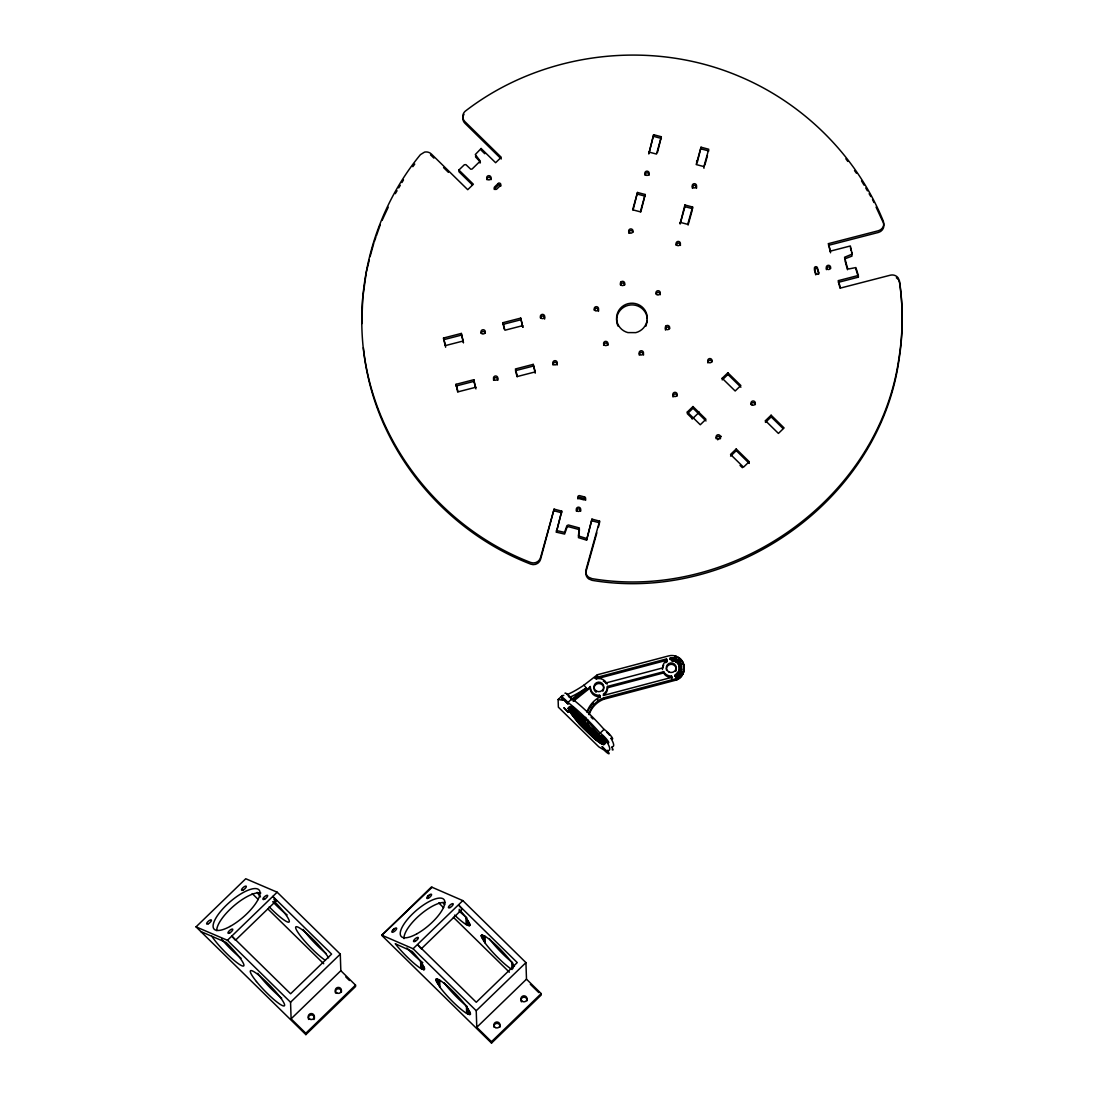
<?xml version="1.0" encoding="UTF-8"?>
<svg xmlns="http://www.w3.org/2000/svg" width="1098" height="1098" viewBox="0 0 1098 1098"><rect width="100%" height="100%" fill="white"/><g stroke="black" fill="none" stroke-linecap="round" stroke-linejoin="round"><path stroke-width="1.5" d="M589.104 714.729A24.911 24.266 -1.9 0 1 603.79 699.248L675.641 680.211C682.764 678.248 686.497 669.094 682.462 662.821L682.407 661.449C679.717 656.782 673.747 654.463 668.586 655.918L597.353 674.762L583.971 685.138A45.691 8.249 -39.2 0 1 567.09 694.567M361.777 323.704L362.738 297.97L366.252 272.455L369.312 259.814M590.271 686.401L590.299 688.144A8.606 8.372 -1.9 0 0 599.645 696.626L599.604 695.254A8.606 8.372 -1.9 0 1 590.257 686.772L573.197 699.989M563.699 699.673L567.954 703.983M568.023 703.887L563.837 699.536M606.151 739.997L601.828 735.66L606.082 740.066M681.542 670.302L681.323 666.335L679.456 662.794L675.339 659.898L670.782 659.322L670.741 657.949L677.123 659.418L681.268 664.949L680.554 671.784L675.49 676.327L675.16 675.146L679.346 670.48L679.593 665.731L677.15 661.614L674.103 659.802L670.549 659.349L670.741 657.949M588.885 713.947A24.911 24.266 -1.9 0 1 603.749 697.861L675.599 678.839C682.723 676.862 686.456 667.708 682.407 661.449M563.974 707.935L568.256 712.245M568.297 712.19L564.084 707.798M675.16 675.146L675.201 676.533L679.388 671.866L678.989 664.07M424.569 969.246L420.603 961.436A24.568 3.761 45.9 0 0 412.189 951.458L395.239 943.717A24.568 3.761 45.9 0 0 420.836 968.436L423.952 969.658L424.542 968.162M435.947 979.361L439.927 987.171A24.568 3.761 45.9 0 0 466.664 1013.413L470.411 1014.223L466.43 1006.399A24.568 3.761 45.9 0 0 439.694 980.171L436.579 978.949L435.988 980.445M454.586 915.087A24.568 3.761 45.9 0 0 466.183 924.543L469.93 925.353L465.95 917.544A24.568 3.761 45.9 0 0 459.156 909.322M514.44 966.46L511.792 962.507A24.568 3.761 45.9 0 0 485.055 936.278L481.308 935.469L485.275 943.278A24.568 3.761 45.9 0 0 510.899 968.807M480.389 162.353L480.032 163.094M647.271 321.179L645.871 326.202M844.636 258.936L851.993 256.081L851.636 252.224M428.728 895.556L427.753 896.49L428.44 895.803A3.074 1.057 -40.8 0 0 427.808 896.435M370.067 256.712L373.8 243.166M637.485 192.466L632.64 209.8L640.34 211.832L645.185 194.497L637.485 192.466L633.121 209.938M653.639 134.711L648.849 153.72L653.639 134.711L661.339 136.742L657.428 152.608M598.479 527.04L599.59 521.138L591.959 519.121L586.593 540.147L578.454 537.636L579.428 529.634L568.421 526.669L566.98 527.314L564.619 534.067L556.384 532.173L561.737 511.146L554.092 509.129L540.518 557.66A7.37 7.178 -1.9 0 1 530.65 562.451C441.327 528.193 373.649 443.221 363.356 347.709M554.092 509.129L540.573 559.349A7.37 7.178 -1.9 0 1 530.705 564.125C449.617 532.763 385.823 460.117 367.61 374.802C350.866 298.299 370.671 215.194 420.41 154.653L424.542 152.114A7.37 7.178 -1.9 0 1 431.404 154.049L467.734 189.693L473.362 184.244L458.882 170.039L464.33 164.755L465.909 164.631L470.74 169.243L472.126 169.01L480.224 161.077L475.31 154.53L481.116 148.505L495.61 162.724L501.237 157.275L464.907 121.631A7.37 7.178 -1.9 0 1 462.972 114.919L463.356 113.78A7.37 7.178 -1.9 0 1 465.607 110.912C542.508 51.73 650.977 38.403 740.079 76.695L740.34 76.791C804.367 104.008 857.126 156.589 883.314 221.178A7.37 7.178 -1.9 0 1 878.331 230.758L828.441 243.646L830.17 251.524M661.339 136.742L656.494 154.063L648.794 152.032M640.834 211.941L645.185 194.497M556.384 532.173L561.737 511.146M586.593 540.147L591.959 519.121M684.946 206.671L680.101 223.992L684.891 204.983L692.591 207.014L692.646 208.702L684.946 206.671L684.891 204.983M703.9 166.58L708.745 149.246L701.032 147.214L696.187 164.549L703.9 166.58L703.955 168.268M697.161 162.943L701.032 147.214M599.59 521.138L586.03 569.67A7.37 7.178 -1.9 0 0 588.652 577.246L592.042 578.646C731.707 602.033 879.086 499.741 898.946 358.099A270.232 263.3 -1.9 0 0 899.523 281.115L898.109 277.794A7.37 7.178 -1.9 0 0 890.354 275.186L840.45 288.074L838.433 280.608L858.32 275.474L855.891 267.569L848.727 268.955L847.436 268.077L844.582 257.248L852.172 254.105L850.346 245.966L830.459 251.113L830.513 252.787M596.845 532.846L586.085 571.358A7.37 7.178 -1.9 0 0 588.706 578.934L592.11 580.334C731.762 603.722 879.141 501.429 899.001 359.787A270.232 263.3 -1.9 0 0 899.578 282.804L898.672 280.251M692.591 207.014L687.746 224.349L680.046 222.318M692.193 210.336L688.075 225.035L688.144 223.457M704.834 165.112L707.469 155.655M680.774 671.331L680.815 672.703L681.323 671.29M393.77 929.375L393.537 929.567A3.074 1.057 -40.8 0 0 392.919 930.198L393.88 929.045A3.074 1.043 -40.9 0 0 392.823 930.061L393.88 929.045A3.074 1.071 -41.1 0 1 396.639 928.702A3.074 1.071 -41.1 0 1 393.002 932.161A3.074 1.071 -41.1 0 1 392.782 930.061M374.322 241.684L375.887 237.223M376.408 235.741L380.306 224.61M382.104 220.355L388.253 207.193M395.307 193.673L397.064 190.723M398.725 187.923L400.303 185.26M401.882 182.597L403.474 179.935M679.429 673.458L679.484 674.845L680.033 672.649M412.848 166.676L414.756 164.082M475.722 155.463L475.585 157L480.361 161.941M678.372 674.556L678.413 675.943L679.099 673.843M687.307 412.024L692.975 406.548L705.945 419.271L700.277 424.761L687.307 412.024L687.362 413.713L692.083 418.338M722.196 378.261L727.864 372.785L740.834 385.508L735.166 390.998L722.196 378.261L722.251 379.949M688.007 413.095L693.03 408.223L692.975 406.548M722.909 379.318L727.919 374.459L727.864 372.785M692.152 419.079L699.357 412.107M196.034 926.863L245.76 878.743L277.163 892.194L340.284 954.135L340.833 970.701L355.532 985.126L355.574 986.512L305.862 1034.618L196.034 926.863L227.437 940.3L290.558 1002.241L291.107 1018.82L305.807 1033.245L305.862 1034.618M717.667 439.818L721.262 436.331M227.437 940.3L277.163 892.194M736.209 448.972L730.541 454.448L743.511 467.185L749.193 461.695L736.209 448.972L736.278 450.647L749.248 463.383L749.193 461.695M765.443 420.685L771.112 415.209L784.082 427.932L778.413 433.422L765.443 420.685L765.498 422.373L771.167 416.883L771.112 415.209M730.595 456.137L736.278 450.647M276.422 900.593L235.425 940.272L231.802 936.086L290.599 993.786L331.596 954.107L272.798 896.407L276.422 900.593L273.91 899.523M558.155 699.508L563.082 700.236A6.808 1.043 45.9 0 1 561.751 696.942A6.808 1.043 45.9 0 1 567.995 702.528A42.246 6.464 45.9 0 1 600.112 733.162A6.753 1.029 45.9 0 1 607.318 740.066A6.753 1.029 45.9 0 1 606.823 741.809A48.243 7.384 45.9 0 1 607.112 750.387A6.753 1.029 45.9 0 1 608.855 753.777A6.753 1.029 45.9 0 1 604.147 750.14L598.808 746.832L558.36 707.167L558.113 699.55L562.162 695.638L563.796 695.363M567.995 702.528L571.921 698.726A42.246 6.464 45.9 0 1 604.037 729.374A6.753 1.029 45.9 0 1 611.147 736.154A6.753 1.029 45.9 0 1 610.941 738.158M568.215 708.251L569.286 706.988L573.321 708.979L587.101 720.837L600.428 735.976L603.969 741.548L604.476 744.389L601.869 744.005L595.775 739.86L579.25 723.925L569.148 710.626L568.215 708.251L570.178 706.357M568.297 708.635L570.26 706.741M568.448 709.061L571.385 706.22M568.627 709.541L571.578 706.687M568.86 710.063L571.811 707.208M569.148 710.626L572.099 707.771M569.478 711.23L573.403 707.428L573.787 708.073L569.862 711.875M570.287 712.547L574.213 708.759L574.679 709.473L570.754 713.275M571.262 714.029L575.187 710.228L587.759 725.037L602.033 737.842L598.108 741.644M571.825 714.812L575.75 711.01M572.415 715.621L576.34 711.82M573.046 716.472L576.972 712.671M573.705 717.337L577.63 713.535M574.419 718.229L578.344 714.427M575.146 719.135L579.071 715.347M575.915 720.068L579.84 716.267M576.711 721.015L580.636 717.214M577.534 721.976L581.46 718.174M578.385 722.951L582.311 719.149M290.558 1002.241L340.284 954.135M579.25 723.925L583.175 720.123M580.142 724.913L584.067 721.111M581.034 725.888L584.96 722.1M581.967 726.876L585.893 723.074M582.887 727.864L586.812 724.062M583.834 728.839L587.759 725.037M584.781 729.799L588.706 726.011M585.742 730.76L589.667 726.958M586.689 731.707L590.614 727.905M291.107 1018.82L340.833 970.701M587.65 732.64L591.575 728.839M588.597 733.546L592.522 729.745M381.706 935.331L431.418 886.992L462.821 900.607L525.942 962.617L526.491 979.183L541.19 993.608L541.245 994.98L491.52 1043.1L381.706 935.331L432.09 887.294M589.544 734.425L593.469 730.637M590.477 735.289L594.402 731.501M591.41 736.127L595.336 732.339M592.316 736.936L596.241 733.148M593.208 737.719L597.134 733.917M594.087 738.474L598.012 734.672M600.112 733.162L604.037 729.374M594.951 739.174L598.877 735.385M595.775 739.86L599.7 736.058M596.585 740.491L600.51 736.689M597.367 741.081L601.292 737.293M598.835 742.152L602.761 738.35L603.433 738.817L599.508 742.619M600.167 743.044L604.092 739.242M600.771 743.415L604.696 739.613M601.347 743.73L604.284 740.889M601.869 744.005L604.82 741.164M602.363 744.238L605.3 741.383M602.802 744.417L605.739 741.562M603.2 744.54L605.163 742.632M603.557 744.609L605.52 742.715M603.859 744.622L605.822 742.728M305.807 1033.245L355.532 985.126M382.365 935.414L413.095 948.727L462.821 900.607M421.234 948.864L462.231 909.199L458.786 905.219L517.254 962.589L476.257 1002.268L417.789 944.884L420.369 947.876M491.52 1043.1L491.479 1041.714L476.779 1027.289L476.23 1010.723L525.942 962.617M476.779 1027.289L526.491 979.183M491.479 1041.714L541.19 993.608M573.238 701.375L590.326 687.787M594.691 678.235L597.394 676.135L597.353 674.762M598.479 676.944L595.912 679.031A8.606 8.372 -1.9 0 1 606.384 682.832L662.643 667.941A8.606 8.372 -1.9 0 1 666.733 660.571L666.541 658.937L598.479 676.944L598.52 678.317L666.582 660.31L666.541 658.937M583.971 685.138L586.263 687.938L571.55 699.357L571.934 700.002M603.324 695.459L603.461 695.391A8.606 8.372 -1.9 0 0 607.496 687.979L607.441 686.415L663.686 671.715A8.606 8.372 -1.9 0 0 671.468 676.08L671.99 678.701M607.482 687.787L663.631 672.923L663.59 671.537M671.949 677.315L603.584 695.418L603.406 694.005A8.606 8.372 -1.9 0 0 607.455 686.607L607.441 686.415M445.198 345.733L443.51 338.033L461.325 333.435L463.425 342.645L461.325 333.435M504.27 329.208L502.898 322.702L520.726 318.104L522.813 327.3L520.726 318.104M443.565 339.721L461.393 335.123M502.966 324.39L520.781 319.779M828.496 245.334L878.4 232.447A7.37 7.178 -1.9 0 0 883.368 222.853M445.61 347.243L445.541 345.554L463.37 340.956M522.758 325.626L504.943 330.224L502.898 322.702M840.094 288.266L838.488 282.296L858.375 277.149L858.32 275.474M457.688 391.945L456.027 384.314L473.842 379.716L475.928 388.912M533.23 364.371L515.415 368.983L517.446 376.49L535.261 371.893L533.23 364.371L535.206 373.183M456.082 386.002L473.897 381.39L473.842 379.716M533.285 366.059L515.47 370.657L517.131 376.82M475.873 387.237L458.058 391.835L456.027 384.314M562.039 695.748L562.231 695.748A45.691 8.249 -39.2 0 0 562.821 695.72M653.694 136.385L661.394 138.43M701.1 148.903L708.8 150.934M637.54 194.154L645.24 196.185M554.147 510.803L561.792 512.821M592.014 520.809L599.659 522.826M556.329 530.499L564.564 532.379L566.925 525.64L568.366 524.981L579.373 527.96L578.399 535.961L586.538 538.473M200.797 931.529L226.133 942.441A24.376 3.733 45.9 0 1 243.619 963.92A24.376 3.733 45.9 0 1 232.735 959.213A24.376 3.733 45.9 0 1 211.818 936.251M674.556 661.339L674.927 660.131M568.242 695.967L569.093 696.654M679.031 659.129L679.497 658.141M606.618 732.229L607.441 732.915M855.946 269.257L858.375 277.149M569.313 696.846L570.219 697.724M607.77 733.231L608.553 734.04M727.919 374.459L740.903 387.196M771.167 416.883L782.956 428.453M501.292 158.963L464.962 123.319A7.37 7.178 -1.9 0 1 463.027 116.608L463.411 115.455A7.37 7.178 -1.9 0 1 463.987 114.384M484.794 153.747L481.185 150.193L481.116 148.505M472.209 184.752L458.937 171.713L458.882 170.039M693.03 408.223L706 420.959M433.888 158.098L431.459 155.724A7.37 7.178 -1.9 0 0 430.512 154.942M443.578 167.61L448.423 172.359M740.038 465.401L742.399 467.707M574.981 711.079L585.536 721.441A27.368 26.668 -1.9 0 1 585.701 717.337M530.334 984.288L538.816 992.606M438.788 902.954L443.647 907.73M453.378 917.283L509.335 972.183M476.23 1010.723L413.095 948.727M345.815 976.932L349.48 980.514M252.211 893.58L258.263 899.523M267.967 909.034L323.704 963.742M591.026 717.035L592.934 718.97M570.438 697.957L571.221 698.863M608.868 734.384L609.5 735.152M678.564 663.302L678.605 664.688L678.056 662.588M845.885 158.812L847.807 161.433M854.519 170.588L856.44 173.196M257.179 892.358L257.618 893.017A24.376 3.733 45.9 0 0 260.487 896.901M861.518 180.841L864.057 185.137M865.746 187.991L867.434 190.846M869.122 193.701L870.81 196.556M663.631 672.923L663.727 673.101A8.606 8.372 -1.9 0 0 671.509 677.452L671.605 676.066M872.498 199.411L873.926 202.499M876.067 207.11L882.943 221.933M666.582 660.31L666.953 661.614M850.401 247.654L851.225 250.701M845.076 260.83L847.491 269.751M828.441 243.646L830.459 251.113M818.737 274.088L817.475 269.463A1.537 1.496 -1.9 0 0 815.608 268.392A1.537 1.496 -1.9 0 0 814.51 270.232L815.759 274.857M473.897 381.39L475.53 387.416M443.51 338.033L445.541 345.554M599.7 695.24L599.673 697.093A27.368 26.668 -1.9 0 0 586.922 712.012M599.741 696.626L599.975 697.724L599.81 695.803M647.285 318.571L646.832 316.004A15.358 14.96 -1.9 0 0 630.705 304.928L628.07 305.381A15.358 14.96 -1.9 0 0 617.172 315.936L616.692 318.502A15.358 14.96 -1.9 0 0 618.037 326.133M838.433 280.608L838.488 282.296M696.667 160.83L696.722 162.518M683.999 666.17L684.095 669.423M683.793 664.935L683.958 666.925M683.999 668.668L683.972 670.672M683.464 663.727L683.683 665.704M683.807 669.904L683.697 671.907M683.244 663.137L683.285 664.51M683.478 671.125L683.519 672.498M682.997 662.561L683.038 663.933M683.258 671.715L683.299 673.088M682.723 661.998L682.764 663.37M683.011 672.292L683.066 673.678M682.736 672.854L682.791 674.241M682.434 673.417L682.476 674.79M681.707 660.392L681.762 661.778L681.323 659.898M682.091 673.952L682.146 675.325M681.487 665.937L681.611 669.807M681.734 674.46L681.776 675.846M681.268 664.949L681.433 666.815M681.487 668.929L681.446 670.796M680.897 659.418L680.938 660.804M680.952 664.002L681.172 665.855M681.282 669.904L681.185 671.77M681.35 674.968L681.391 676.341M680.76 663.535L680.801 664.921M680.966 670.864L681.007 672.237M680.458 658.965L680.499 660.351L679.991 658.539M680.527 663.082L680.582 664.468M680.925 675.435L680.98 676.821M680.28 662.643L680.335 664.029M680.554 671.784L680.595 673.156M680.019 662.218L680.06 663.604M680.486 675.901L680.527 677.274M679.731 661.806L679.772 663.192M679.593 665.731L679.813 670.151M680.019 676.327L680.06 677.713M679.415 661.408L679.456 662.794M679.333 664.88L679.525 666.678M679.689 669.204L679.648 671.015M679.744 673.06L679.786 674.447M679.072 661.037L679.127 662.41M679.182 664.482L679.223 665.855M679.484 670.054L679.388 671.866M679.538 676.739L679.58 678.125M679.182 670.892L679.223 672.264M678.454 657.4L678.509 658.786M678.715 660.667L678.77 662.053M678.784 663.686L678.839 665.072M679.003 671.29L679.044 672.676M678.344 660.323L678.399 661.71M678.797 671.688L678.839 673.06M678.742 674.213L678.797 675.586M679.017 677.123L679.072 678.495M678.317 662.945L678.358 664.317M678.564 672.058L678.619 673.445M677.96 660.008L678.001 661.38M678.331 672.429L678.372 673.815M678.495 677.48L678.537 678.852M678.056 672.786L678.111 674.172M677.548 659.692L677.59 661.078M677.466 661.916L677.507 663.302M677.782 673.129L677.823 674.515M677.988 674.886L678.029 676.258M677.946 677.809L677.988 679.182M677.123 659.418L677.164 660.79M677.15 661.614L677.192 662.986M677.48 673.458L677.521 674.831M676.684 659.157L676.725 660.529M677.164 673.76L677.205 675.146M677.384 678.111L677.425 679.484M676.162 656.275L676.217 657.661M676.231 658.924L676.272 660.296M676.821 674.062L676.876 675.435M676.094 660.79L676.148 662.163M676.478 674.337L676.752 677.123M676.807 678.386L676.848 679.758M675.764 658.704L675.805 660.09M675.558 656.069L675.613 657.441M675.723 660.543L675.764 661.929M676.107 674.597L676.313 677.356M676.203 678.619L676.258 680.005M675.284 658.512L675.339 659.898M675.325 660.323L675.38 661.71M674.941 655.89L674.995 657.277M675.737 674.831L675.846 677.576M674.803 658.347L674.845 659.733M675.339 675.05L675.394 676.437M675.599 678.839L675.641 680.211M674.309 658.21L674.364 659.582M673.815 658.086L673.719 661.037M673.307 658.004L673.28 660.927M672.799 657.935L672.841 660.845M672.278 657.894L672.388 660.776M671.949 660.721L671.77 657.894M671.454 659.322L671.496 660.708M671.249 657.908L671.303 659.28M670.26 658.004L670.315 659.39M670.123 658.031L670.164 659.418M666.898 660.227L667.008 661.82M662.396 668.147L662.437 669.519M607.002 682.805L607.043 684.191M603.749 697.861L603.79 699.248M512.807 963.934L512.972 968.546M511.792 962.507L512.025 969.52M485.055 936.278L485.275 943.278M484.053 935.716L484.259 941.851M483.189 935.331L483.367 940.533M482.489 935.098L482.626 939.325M481.926 935.057L482.036 938.255M481.542 935.18L481.61 937.335M481.308 935.469L481.336 936.553M469.903 924.269L469.93 925.353M469.628 923.487L469.697 925.641M469.203 922.567L469.313 925.765M468.613 921.496L468.75 925.724M467.872 920.289L468.036 925.49M470.369 1013.138L470.411 1014.223M466.979 918.971L467.185 925.106M470.109 1012.356L470.177 1014.511M469.67 1011.423L469.779 1014.634M465.95 917.544L466.183 924.543M469.079 1010.352L469.23 1014.579M468.338 1009.158L468.517 1014.36M467.46 1007.827L467.652 1013.976M466.43 1006.399L466.664 1013.413M439.694 980.171L439.927 987.171M438.692 979.608L438.898 985.743M437.841 979.224L438.006 984.426M437.128 979.004L437.265 983.232M436.579 978.949L436.675 982.147M436.181 979.073L436.249 981.228M424.267 967.379L424.336 969.534M423.842 966.46L423.952 969.658M423.252 965.389L423.389 969.616M422.51 964.181L422.689 969.383M421.618 962.864L421.824 968.999M420.603 961.436L420.836 968.436M281.692 998.123A24.376 3.733 45.9 0 1 280.937 997.547M280.168 996.929A24.376 3.733 45.9 0 1 258.881 974.832M258.305 974.05A24.376 3.733 45.9 0 1 257.769 973.295M274.184 901.225A24.376 3.733 45.9 0 1 289.131 921.977A24.376 3.733 45.9 0 1 269.23 906.852M308.703 1019.452A3.088 3.006 -1.9 0 1 309.416 1015.609A3.088 3.006 -1.9 0 1 313.41 1015.691A3.088 3.006 -1.9 0 1 313.959 1019.548M325.392 960.379A24.376 3.733 45.9 0 1 299.493 934.631A24.376 3.733 45.9 0 1 303.899 931.09A24.376 3.733 45.9 0 1 328.563 957.813M335.343 992.098A3.088 3.006 -1.9 0 1 338.39 988.763A3.088 3.006 -1.9 0 1 341.478 992.057M335.659 993.141A3.088 3.006 -1.9 0 1 335.425 992.565M216.745 930.637A29.783 10.088 -40.9 0 1 234.066 905.699A29.783 10.088 -40.9 0 1 260.802 893.045M287.127 914.895A24.376 3.733 45.9 0 1 286.413 914.346M285.658 913.769A24.376 3.733 45.9 0 1 272.716 901.705M241.052 958.238A24.376 3.733 45.9 0 1 221.604 939.174M326.298 953.654A24.376 3.733 45.9 0 1 304.242 930.939M303.666 930.157A24.376 3.733 45.9 0 1 303.13 929.402M603.337 681.103A8.606 8.372 -1.9 0 1 603.708 681.336M604.435 681.858A8.606 8.372 -1.9 0 1 605.094 682.462M605.684 683.121A8.606 8.372 -1.9 0 1 605.945 683.478M662.753 668.009A8.606 8.372 -1.9 0 1 663.714 665.1M665.69 662.725A8.606 8.372 -1.9 0 1 666.033 662.451M585.577 720.768A27.368 26.668 -1.9 0 1 585.742 718.723M587.457 712.094A27.368 26.668 -1.9 0 1 588.006 710.845M588.61 709.61A27.368 26.668 -1.9 0 1 588.94 709.006M589.653 707.826A27.368 26.668 -1.9 0 1 590.024 707.236M590.422 706.673A27.368 26.668 -1.9 0 1 591.246 705.561M592.138 704.504A27.368 26.668 -1.9 0 1 592.604 703.983M593.071 703.489A27.368 26.668 -1.9 0 1 593.565 702.995M597.326 699.92A27.368 26.668 -1.9 0 1 597.916 699.536M594.375 690.162A4.914 4.79 -1.9 0 1 598.341 683.532A4.914 4.79 -1.9 0 1 603.735 689.105M603.351 690.299A4.914 4.79 -1.9 0 1 602.829 691.164M596.145 692.262A4.914 4.79 -1.9 0 1 595.747 691.96M595.034 691.232A4.914 4.79 -1.9 0 1 594.608 690.615M588.734 727.658A24.911 24.266 -1.9 0 1 588.02 722.1M589.434 728.66A24.911 24.266 -1.9 0 1 587.965 720.096M666.5 670.219A4.914 4.79 -1.9 0 1 671.4 664.304A4.914 4.79 -1.9 0 1 675.997 670.425M675.819 670.905A4.914 4.79 -1.9 0 1 675.599 671.358M586.263 687.938A45.691 8.249 -39.2 0 1 569.382 697.381M611.6 747.299A6.753 1.029 45.9 0 1 612.149 749.742M611.106 738.625A48.243 7.384 45.9 0 1 612.135 746.736M565.003 693.346A6.808 1.043 45.9 0 1 571.921 698.726M826.396 269.641A2.182 2.127 -1.9 0 1 827.947 267.034A2.182 2.127 -1.9 0 1 830.61 268.543M494.278 189.487A1.537 1.496 -1.9 0 1 494.731 188.568L498.218 185.191A1.537 1.496 -1.9 0 1 500.825 186.125M486.73 179.633A2.182 2.127 -1.9 0 1 488.912 177.327A2.182 2.127 -1.9 0 1 491.081 179.647M576.354 511.16A2.182 2.127 -1.9 0 1 578.536 508.854A2.182 2.127 -1.9 0 1 580.705 511.174M896.366 277.821A7.37 7.178 -1.9 0 1 898.164 279.482M585.659 500.194A1.537 1.496 -1.9 0 0 584.534 498.616L579.799 497.353A1.537 1.496 -1.9 0 0 577.864 498.931M692.467 188.362A2.182 2.127 -1.9 0 1 694.458 185.342A2.182 2.127 -1.9 0 1 696.42 188.362M594.251 310.267A2.182 2.127 -1.9 0 1 596.996 308.401A2.182 2.127 -1.9 0 1 598.396 311.365M620.425 284.945A2.182 2.127 -1.9 0 1 620.823 283.915L621.358 283.394A2.182 2.127 -1.9 0 1 624.776 284.958M665.553 330.114A2.182 2.127 -1.9 0 1 666.788 327.231A2.182 2.127 -1.9 0 1 669.643 328.686M644.869 175.131A2.182 2.127 -1.9 0 1 647.051 172.825A2.182 2.127 -1.9 0 1 649.22 175.145M751.018 404.586A2.182 2.127 -1.9 0 1 753.201 402.664A2.182 2.127 -1.9 0 1 755.369 404.599M716.129 438.72A2.182 2.127 -1.9 0 1 718.312 436.428A2.182 2.127 -1.9 0 1 720.48 438.733M707.853 362.903A2.182 2.127 -1.9 0 1 709.404 360.309A2.182 2.127 -1.9 0 1 712.067 361.818M673.088 397.009A2.182 2.127 -1.9 0 1 674.515 394.072A2.182 2.127 -1.9 0 1 677.233 395.939M639.256 355.093A2.182 2.127 -1.9 0 1 641.369 352.417A2.182 2.127 -1.9 0 1 643.469 355.107M676.121 245.403A2.182 2.127 -1.9 0 1 678.303 243.111A2.182 2.127 -1.9 0 1 680.458 245.417M656.041 293.962A2.182 2.127 -1.9 0 1 660.323 294.703M603.639 345.348A2.182 2.127 -1.9 0 1 605.822 343.043A2.182 2.127 -1.9 0 1 607.976 345.348M552.98 364.989A2.182 2.127 -1.9 0 1 555.094 362.326A2.182 2.127 -1.9 0 1 557.194 365.003M493.592 380.333A2.182 2.127 -1.9 0 1 495.706 377.657A2.182 2.127 -1.9 0 1 497.806 380.347M628.783 233.256A2.182 2.127 -1.9 0 1 630.334 230.662A2.182 2.127 -1.9 0 1 632.997 232.172M540.408 317.981A2.182 2.127 -1.9 0 1 543.153 316.128A2.182 2.127 -1.9 0 1 544.553 319.079M481.02 333.325A2.182 2.127 -1.9 0 1 485.357 333.339M444.717 904.793A24.568 3.761 45.9 0 1 443.249 903.091M512.656 962.699A24.568 3.761 45.9 0 1 489.639 939.065M467.295 1006.591A24.568 3.761 45.9 0 1 444.278 982.957M404.037 938.612A28.246 9.731 -40.8 0 1 419.587 915.252A28.246 9.731 -40.8 0 1 445.308 902.57M494.045 1027.22A3.074 2.992 -1.9 0 1 496.996 1023.363A3.074 2.992 -1.9 0 1 499.919 1027.234M521.015 999.592A3.074 2.992 -1.9 0 1 524.638 997.259A3.074 2.992 -1.9 0 1 527.026 1000.786M521.468 1001.843A3.074 2.992 -1.9 0 1 521.015 1000.772M422.812 962.63A24.568 3.761 45.9 0 1 406.864 947.958M466.828 917.722A24.568 3.761 45.9 0 1 458.937 910.86M647.23 316.897L646.736 322.071A15.358 14.96 -1.9 0 1 635.838 332.625L627.891 332.598A15.358 14.96 -1.9 0 1 616.637 316.814L617.117 314.248A15.358 14.96 -1.9 0 1 628.015 303.693L630.65 303.254A15.358 14.96 -1.9 0 1 646.777 314.33L647.23 316.897M602.198 746.722L606.453 751.101L602.198 746.695M621.001 281.953L620.754 282.227A2.182 2.127 -1.9 0 0 622.086 285.535A2.182 2.127 -1.9 0 0 624.68 283.023A2.182 2.127 -1.9 0 0 621.303 281.706L621.001 281.953M665.923 326.051L665.69 326.312A2.182 2.127 -1.9 0 0 667.021 329.62A2.182 2.127 -1.9 0 0 669.615 327.122A2.182 2.127 -1.9 0 0 666.239 325.804L665.923 326.051M498.163 183.503L494.676 186.88A1.537 1.496 -1.9 0 0 494.663 188.993A1.537 1.496 -1.9 0 0 496.831 189.007L500.331 185.631A1.537 1.496 -1.9 0 0 500.331 183.517A1.537 1.496 -1.9 0 0 498.163 183.503M584.479 496.927L579.744 495.678A1.537 1.496 -1.9 0 0 577.85 496.721A1.537 1.496 -1.9 0 0 578.934 498.561L583.669 499.81A1.537 1.496 -1.9 0 0 585.563 498.767A1.537 1.496 -1.9 0 0 584.479 496.927M818.683 272.4L817.42 267.775A1.537 1.496 -1.9 0 0 815.553 266.718A1.537 1.496 -1.9 0 0 814.455 268.543L815.704 273.169A1.537 1.496 -1.9 0 0 817.585 274.239A1.537 1.496 -1.9 0 0 818.683 272.4M256.452 981.53A24.376 3.733 45.9 0 0 284.355 1005.823A24.376 3.733 45.9 0 0 261.502 977.453A24.376 3.733 45.9 0 0 256.452 981.53M230.004 926.465A29.783 10.088 -40.9 0 0 259.403 890.409A29.783 10.088 -40.9 0 0 220.369 911.697A29.783 10.088 -40.9 0 0 230.004 926.465M229.77 932.916A3.074 1.043 -40.9 0 0 232.694 929.21A3.074 1.043 -40.9 0 0 228.631 931.516A3.074 1.043 -40.9 0 0 229.77 932.916M336.825 992.99A3.088 3.006 -1.9 0 0 341.437 990.369A3.088 3.006 -1.9 0 0 336.812 987.788A3.088 3.006 -1.9 0 0 336.825 992.99M243.317 889.943A3.074 1.043 -40.9 0 0 246.24 886.237A3.074 1.043 -40.9 0 0 242.178 888.543A3.074 1.043 -40.9 0 0 243.317 889.943M208.428 923.706A3.074 1.043 -40.9 0 0 211.351 920A3.074 1.043 -40.9 0 0 207.289 922.306A3.074 1.043 -40.9 0 0 208.428 923.706M309.787 1019.164A3.088 3.006 -1.9 0 0 314.399 1016.528A3.088 3.006 -1.9 0 0 309.76 1013.962A3.088 3.006 -1.9 0 0 309.787 1019.164M264.673 899.125A3.074 1.043 -40.9 0 0 267.596 895.433A3.074 1.043 -40.9 0 0 263.534 897.739A3.074 1.043 -40.9 0 0 264.673 899.125M668.888 671.921A4.914 4.79 -1.9 0 0 676.148 667.57A4.914 4.79 -1.9 0 0 668.668 663.631A4.914 4.79 -1.9 0 0 668.888 671.921M596.324 691.013A4.914 4.79 -1.9 0 0 603.763 686.977A4.914 4.79 -1.9 0 0 596.475 682.723A4.914 4.79 -1.9 0 0 596.324 691.013M716.994 438.596A2.182 2.127 -1.9 0 0 720.425 437.059A2.182 2.127 -1.9 0 0 717.337 434.932A2.182 2.127 -1.9 0 0 716.994 438.596M604.504 345.211A2.182 2.127 -1.9 0 0 607.921 343.674A2.182 2.127 -1.9 0 0 604.847 341.547A2.182 2.127 -1.9 0 0 604.504 345.211M553.776 364.509A2.182 2.127 -1.9 0 0 557.208 362.958A2.182 2.127 -1.9 0 0 554.119 360.844A2.182 2.127 -1.9 0 0 553.776 364.509M708.649 362.409A2.182 2.127 -1.9 0 0 712.067 360.858A2.182 2.127 -1.9 0 0 708.992 358.744A2.182 2.127 -1.9 0 0 708.649 362.409M751.883 404.833A2.182 2.127 -1.9 0 0 755.314 403.295A2.182 2.127 -1.9 0 0 752.226 401.168A2.182 2.127 -1.9 0 0 751.883 404.833M640.052 354.599A2.182 2.127 -1.9 0 0 643.483 353.062A2.182 2.127 -1.9 0 0 640.395 350.935A2.182 2.127 -1.9 0 0 640.052 354.599M673.747 396.172A2.182 2.127 -1.9 0 0 677.178 394.621A2.182 2.127 -1.9 0 0 674.103 392.508A2.182 2.127 -1.9 0 0 673.747 396.172M693.126 187.525A2.182 2.127 -1.9 0 0 696.557 185.974A2.182 2.127 -1.9 0 0 693.483 183.86A2.182 2.127 -1.9 0 0 693.126 187.525M494.388 379.839A2.182 2.127 -1.9 0 0 497.819 378.302A2.182 2.127 -1.9 0 0 494.731 376.175A2.182 2.127 -1.9 0 0 494.388 379.839M656.837 294.566A2.182 2.127 -1.9 0 0 660.269 293.029A2.182 2.127 -1.9 0 0 657.18 290.901A2.182 2.127 -1.9 0 0 656.837 294.566M676.986 245.279A2.182 2.127 -1.9 0 0 680.403 243.742A2.182 2.127 -1.9 0 0 677.329 241.615A2.182 2.127 -1.9 0 0 676.986 245.279M595.116 310.514A2.182 2.127 -1.9 0 0 598.547 308.963A2.182 2.127 -1.9 0 0 595.459 306.85A2.182 2.127 -1.9 0 0 595.116 310.514M541.259 318.228A2.182 2.127 -1.9 0 0 544.69 316.677A2.182 2.127 -1.9 0 0 541.616 314.563A2.182 2.127 -1.9 0 0 541.259 318.228M645.734 175.007A2.182 2.127 -1.9 0 0 649.165 173.457A2.182 2.127 -1.9 0 0 646.077 171.343A2.182 2.127 -1.9 0 0 645.734 175.007M629.579 232.776A2.182 2.127 -1.9 0 0 633.011 231.225A2.182 2.127 -1.9 0 0 629.923 229.111A2.182 2.127 -1.9 0 0 629.579 232.776M481.871 333.572A2.182 2.127 -1.9 0 0 485.302 332.021A2.182 2.127 -1.9 0 0 482.228 329.908A2.182 2.127 -1.9 0 0 481.871 333.572M827.192 269.147A2.182 2.127 -1.9 0 0 830.61 267.596A2.182 2.127 -1.9 0 0 827.535 265.483A2.182 2.127 -1.9 0 0 827.192 269.147M577.219 511.037A2.182 2.127 -1.9 0 0 580.65 509.486A2.182 2.127 -1.9 0 0 577.562 507.372A2.182 2.127 -1.9 0 0 577.219 511.037M487.594 179.509A2.182 2.127 -1.9 0 0 491.026 177.958A2.182 2.127 -1.9 0 0 487.937 175.845A2.182 2.127 -1.9 0 0 487.594 179.509M415.277 941.274A3.074 1.057 -40.8 0 0 418.256 937.568A3.074 1.057 -40.8 0 0 414.207 939.792A3.074 1.057 -40.8 0 0 415.277 941.274M416.65 933.945A28.246 9.731 -40.8 0 0 444.114 899.729A28.246 9.731 -40.8 0 0 406.85 920.151A28.246 9.731 -40.8 0 0 416.65 933.945M450.166 907.511A3.074 1.057 -40.8 0 0 453.158 903.805A3.074 1.057 -40.8 0 0 449.096 906.028A3.074 1.057 -40.8 0 0 450.166 907.511M522.428 1001.403A3.074 2.992 -1.9 0 0 527.054 998.823A3.074 2.992 -1.9 0 0 522.456 996.215A3.074 2.992 -1.9 0 0 522.428 1001.403M428.522 898.082A3.074 1.057 -40.8 0 0 431.5 894.362A3.074 1.057 -40.8 0 0 427.451 896.572A3.074 1.057 -40.8 0 0 428.522 898.082M495.39 1027.563A3.074 2.992 -1.9 0 0 500.002 1024.983A3.074 2.992 -1.9 0 0 495.418 1022.375A3.074 2.992 -1.9 0 0 495.39 1027.563"/></g></svg>
